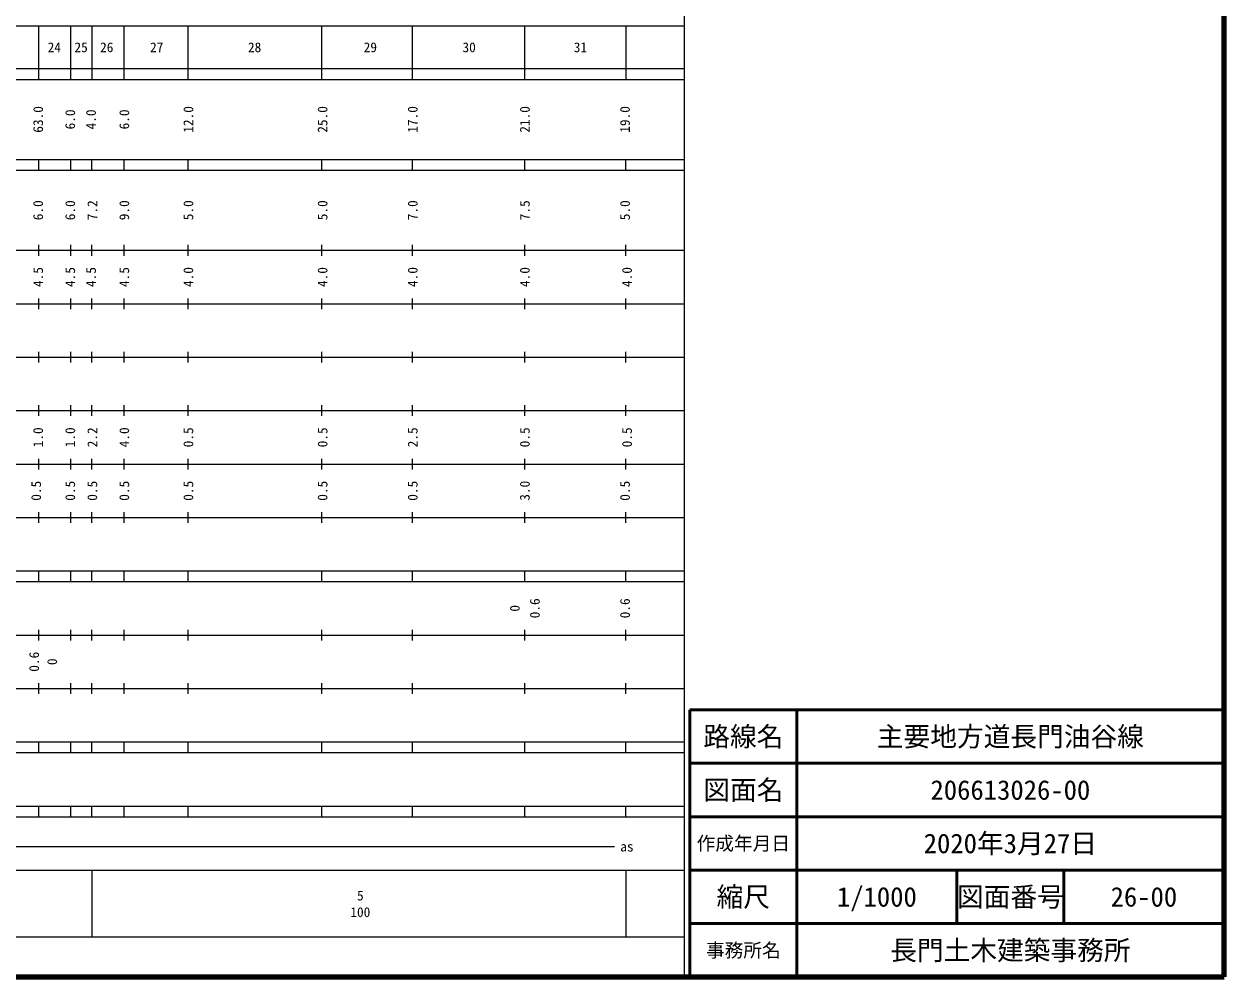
# Model space of a CAD drawing. Units: millimetres on the paper. Extents: x 40 to 680, y 20 to 380.
# Drawn here: x 455.3 to 680, y 20 to 198.4 of the extents above; entities that cross this region are included whole.
import ezdxf
from ezdxf.enums import TextEntityAlignment as Align

# ---------------------------------------------------------------- set-up
doc = ezdxf.new("R2010")
doc.units = ezdxf.units.MM
for name, color, linetype, lineweight in [('M-TTL', 2, 'Continuous', 140), ('M-TTL-BAND', 7, 'Continuous', 25), ('M-TTL-FRAM', 2, 'Continuous', 50), ('M-TTL-LINE', 7, 'Continuous', 50), ('M-TTL-TXT', 7, 'Continuous', 13)]:
    doc.layers.add(name, color=color, linetype=linetype, lineweight=lineweight)
doc.styles.add('ＭＳ ゴシック', font='')
doc.styles.get('ＭＳ ゴシック').set_extended_font_data('MS Gothic')

msp = doc.modelspace()

# ---------------------------------------------------------------- linework, layer by layer
at = {"layer": 'M-TTL'}
for p, q in [((680, 20), (680, 380)), ((40, 20), (680, 20))]:
    msp.add_line(p, q, dxfattribs=at)
at = {"layer": 'M-TTL-BAND'}
for p, q in [((579, 20), (579, 370)), ((68, 198), (579, 198)), ((458, 198), (458, 188)), ((464, 198), (464, 188)), ((468, 198), (468, 188)), ((474, 198), (474, 188)), ((486, 198), (486, 188)), ((511, 198), (511, 188)), ((528, 198), (528, 188)), ((549, 198), (549, 188)), ((568, 198), (568, 188)), ((40, 190), (579, 190)), ((40, 188), (579, 188)), ((40, 173), (579, 173)), ((40, 171), (579, 171)), ((458, 173), (458, 171)), ((464, 173), (464, 171)), ((468, 171), (468, 173)), ((474, 173), (474, 171)), ((486, 173), (486, 171)), ((511, 173), (511, 171)), ((528, 173), (528, 171)), ((549, 173), (549, 171)), ((568, 171), (568, 173)), ((40, 156), (579, 156)), ((458, 157), (458, 155)), ((464, 157), (464, 155)), ((468, 155), (468, 157)), ((474, 157), (474, 155)), ((486, 157), (486, 155)), ((511, 157), (511, 155)), ((528, 157), (528, 155)), ((549, 157), (549, 155)), ((568, 155), (568, 157)), ((458, 147), (458, 145)), ((464, 147), (464, 145)), ((468, 145), (468, 147)), ((474, 147), (474, 145)), ((486, 147), (486, 145)), ((511, 147), (511, 145)), ((528, 147), (528, 145)), ((549, 147), (549, 145)), ((568, 145), (568, 147)), ((46, 146), (579, 146)), ((52, 136), (579, 136)), ((458, 137), (458, 135)), ((464, 137), (464, 135)), ((468, 135), (468, 137)), ((474, 137), (474, 135)), ((486, 137), (486, 135)), ((511, 137), (511, 135)), ((528, 137), (528, 135)), ((549, 137), (549, 135)), ((568, 135), (568, 137)), ((46, 126), (579, 126)), ((458, 127), (458, 125)), ((464, 127), (464, 125)), ((468, 125), (468, 127)), ((474, 127), (474, 125)), ((486, 127), (486, 125)), ((511, 127), (511, 125)), ((528, 127), (528, 125)), ((549, 127), (549, 125)), ((568, 125), (568, 127)), ((458, 117), (458, 115)), ((464, 117), (464, 115)), ((468, 115), (468, 117)), ((474, 117), (474, 115)), ((486, 117), (486, 115)), ((511, 117), (511, 115)), ((528, 117), (528, 115)), ((549, 117), (549, 115)), ((568, 115), (568, 117)), ((52, 116), (579, 116)), ((46, 106), (579, 106)), ((458, 107), (458, 105)), ((464, 107), (464, 105)), ((468, 105), (468, 107)), ((474, 107), (474, 105)), ((486, 107), (486, 105)), ((511, 107), (511, 105)), ((528, 107), (528, 105)), ((549, 107), (549, 105)), ((568, 105), (568, 107)), ((40, 96), (579, 96)), ((458, 96), (458, 94)), ((464, 96), (464, 94)), ((468, 94), (468, 96)), ((474, 96), (474, 94)), ((486, 96), (486, 94)), ((511, 96), (511, 94)), ((528, 96), (528, 94)), ((549, 96), (549, 94)), ((568, 94), (568, 96)), ((40, 94), (579, 94)), ((49, 84), (579, 84)), ((458, 85), (458, 83)), ((464, 85), (464, 83)), ((468, 83), (468, 85)), ((474, 85), (474, 83)), ((486, 85), (486, 83)), ((511, 85), (511, 83)), ((528, 85), (528, 83)), ((549, 85), (549, 83)), ((568, 83), (568, 85)), ((458, 75), (458, 73)), ((464, 75), (464, 73)), ((468, 73), (468, 75)), ((474, 75), (474, 73)), ((486, 75), (486, 73)), ((511, 75), (511, 73)), ((528, 75), (528, 73)), ((549, 75), (549, 73)), ((568, 73), (568, 75)), ((40, 74), (579, 74)), ((40, 64), (579, 64)), ((458, 64), (458, 62)), ((464, 64), (464, 62)), ((468, 62), (468, 64)), ((474, 64), (474, 62)), ((486, 64), (486, 62)), ((511, 64), (511, 62)), ((528, 64), (528, 62)), ((549, 64), (549, 62)), ((568, 62), (568, 64)), ((40, 62), (579, 62)), ((40, 52), (579, 52)), ((458, 52), (458, 50)), ((464, 52), (464, 50)), ((468, 50), (468, 52)), ((474, 52), (474, 50)), ((486, 52), (486, 50)), ((511, 52), (511, 50)), ((528, 52), (528, 50)), ((549, 52), (549, 50)), ((568, 50), (568, 52)), ((40, 50), (579, 50)), ((70.805, 44.406), (565.903, 44.406)), ((40, 40), (579, 40)), ((468, 40), (468, 27.5)), ((568, 40), (568, 27.5)), ((68, 27.5), (579, 27.5))]:
    msp.add_line(p, q, dxfattribs=at)
at = {"layer": 'M-TTL-FRAM'}
for p, q in [((680, 70), (580, 70)), ((580, 70), (580, 20))]:
    msp.add_line(p, q, dxfattribs=at)
at = {"layer": 'M-TTL-LINE'}
for p, q in [((600, 70), (600, 20)), ((680, 60), (580, 60)), ((680, 50), (580, 50)), ((680, 40), (580, 40)), ((630, 40), (630, 30)), ((650, 40), (650, 30)), ((680, 30), (580, 30))]:
    msp.add_line(p, q, dxfattribs=at)

# ---------------------------------------------------------------- texts
at = {"layer": 'M-TTL-BAND', "style": 'ＭＳ ゴシック'}
for s, p in [('24', (460.988, 194)), ('25', (466.007, 194)), ('26', (470.801, 194)), ('27', (480.155, 194)), ('28', (498.489, 194)), ('29', (520.157, 194)), ('30', (538.657, 194)), ('31', (559.492, 194)), ('as', (568.201, 44.406)), ('5', (518.288, 35.238)), ('100', (518.288, 32.131))]:
    msp.add_text(s, height=1.833, dxfattribs=at).set_placement(p, align=Align.MIDDLE_CENTER)
for s, p in [('63.0', (457.953, 180.5)), ('6.0', (463.954, 180.5)), ('4.0', (467.85, 180.5)), ('6.0', (474.079, 180.5)), ('12.0', (486.08, 180.5)), ('25.0', (511.205, 180.5)), ('17.0', (528.081, 180.5)), ('21.0', (549.082, 180.5)), ('19.0', (567.832, 180.5)), ('6.0', (457.953, 163.5)), ('6.0', (463.954, 163.5)), ('7.2', (468.099, 163.5)), ('9.0', (474.079, 163.5)), ('5.0', (486.08, 163.5)), ('5.0', (511.205, 163.5)), ('7.0', (528.081, 163.5)), ('7.5', (549.082, 163.5)), ('5.0', (567.832, 163.5)), ('4.5', (457.953, 151)), ('4.5', (463.954, 151)), ('4.5', (467.849, 151)), ('4.5', (474.079, 151)), ('4.0', (486.08, 151)), ('4.0', (511.205, 151)), ('4.0', (528.081, 151)), ('4.0', (549.082, 151)), ('4.0', (568.207, 151)), ('1.0', (457.953, 121)), ('1.0', (463.954, 121)), ('2.2', (468.099, 121)), ('4.0', (474.079, 121)), ('0.5', (486.08, 121)), ('0.5', (511.205, 121)), ('2.5', (528.081, 121)), ('0.5', (549.082, 121)), ('0.5', (568.207, 121)), ('0.5', (457.578, 111)), ('0.5', (463.954, 111)), ('0.5', (468.099, 111)), ('0.5', (474.079, 111)), ('0.5', (486.08, 111)), ('0.5', (511.205, 111)), ('0.5', (528.081, 111)), ('3.0', (549.082, 111)), ('0.5', (567.832, 111)), ('0.6', (550.957, 89)), ('0.6', (567.832, 89)), ('0', (547.207, 89)), ('0.6', (457.203, 79)), ('0', (460.579, 79))]:
    msp.add_text(s, height=1.833, rotation=90, dxfattribs=at).set_placement(p, align=Align.MIDDLE_CENTER)
at = {"layer": 'M-TTL-TXT', "style": 'ＭＳ ゴシック'}
for s, height, p in [('路線名', 3.666, (590, 65)), ('主要地方道長門油谷線', 3.666, (640, 65)), ('図面名', 3.666, (590, 55)), ('206613026-00', 3.666, (640, 55)), ('2020年3月27日', 3.666, (640, 45)), ('作成年月日', 2.566, (590, 45)), ('縮尺', 3.666, (590, 35)), ('1/1000', 3.666, (615, 35)), ('図面番号', 3.666, (640, 35)), ('26-00', 3.666, (665, 35)), ('長門土木建築事務所', 3.666, (640, 25)), ('事務所名', 2.566, (590, 25))]:
    msp.add_text(s, height=height, dxfattribs=at).set_placement(p, align=Align.MIDDLE_CENTER)

doc.saveas('drawing.dxf')
